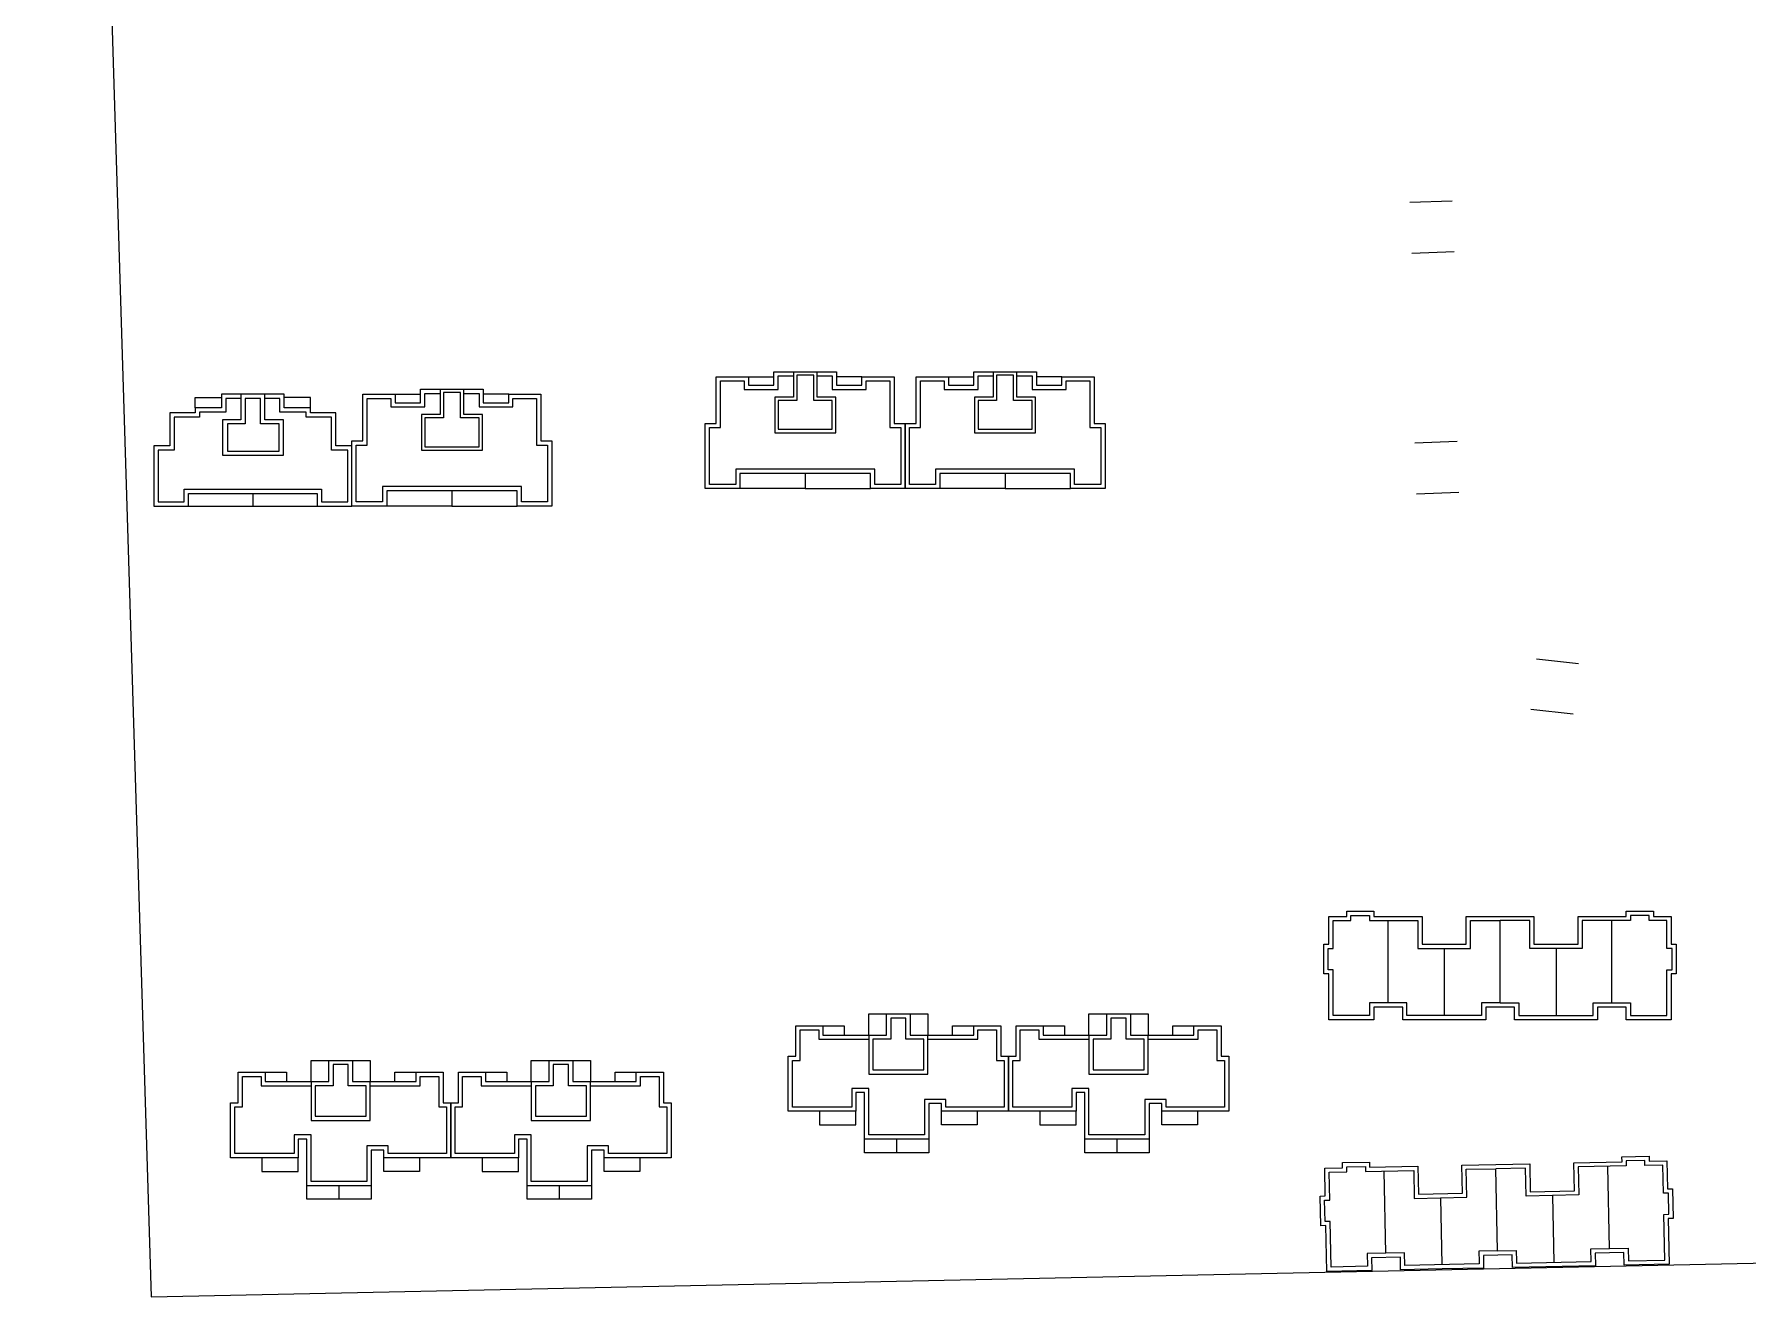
# Model space of a CAD drawing. Extents: x 208319 to 271319, y 1003 to 45500.
# Drawn here: x 211628 to 214055, y 7926 to 9714 of the extents above; entities that cross this region are included whole.
import ezdxf

# ---------------------------------------------------------------- set-up
doc = ezdxf.new("R2010")
doc.units = 0
doc.header["$LTSCALE"] = 1000
doc.header["$MEASUREMENT"] = 0
doc.layers.add('140', color=2, linetype='Continuous', lineweight=5)

msp = doc.modelspace()

# ---------------------------------------------------------------- linework, layer by layer
at = {"layer": '140', "color": 7}
for p, q in [((211628.4, 13292.4), (211794.2, 7925.7)), ((213636.9, 9477.7), (213576.9, 9475.5)), ((213639.6, 9405.7), (213579.6, 9403.5)), ((212594.4, 9162.8), (212594.4, 9228.8)), ((212594.4, 9228.8), (212640, 9228.8)), ((212637.6, 9228.8), (212640, 9228.8)), ((212640, 9228.8), (212640, 9216.8)), ((212640, 9228.8), (212676, 9228.8)), ((212676, 9216.8), (212676, 9236)), ((212676, 9236), (212764.8, 9236)), ((212682, 9210.8), (212682, 9230)), ((212682, 9230), (212703.6, 9230)), ((212703.6, 9236), (212703.6, 9200)), ((212708.4, 9231.2), (212708.4, 9195.2)), ((212732.4, 9231.2), (212708.4, 9231.2)), ((212732.4, 9195.2), (212732.4, 9231.2)), ((212737.2, 9200), (212737.2, 9236)), ((212737.2, 9230), (212758.8, 9230)), ((212758.8, 9230), (212758.8, 9210.8)), ((212764.8, 9236), (212764.8, 9216.8)), ((212800.8, 9228.8), (212764.8, 9228.8)), ((212800.8, 9216.8), (212800.8, 9228.8)), ((212800.8, 9228.8), (212846.4, 9228.8)), ((212846.4, 9228.8), (212846.4, 9162.8)), ((212877.6, 9162.8), (212877.6, 9228.8)), ((212877.6, 9228.8), (212923.2, 9228.8)), ((212920.8, 9228.8), (212923.2, 9228.8)), ((212923.2, 9228.8), (212923.2, 9216.8)), ((212923.2, 9228.8), (212959.2, 9228.8)), ((212959.2, 9216.8), (212959.2, 9236)), ((212959.2, 9236), (213048, 9236)), ((212965.2, 9210.8), (212965.2, 9230)), ((212965.2, 9230), (212986.8, 9230)), ((212986.8, 9236), (212986.8, 9200)), ((212991.6, 9231.2), (212991.6, 9195.2)), ((213015.6, 9231.2), (212991.6, 9231.2)), ((213015.6, 9195.2), (213015.6, 9231.2)), ((213020.4, 9200), (213020.4, 9236)), ((213020.4, 9230), (213042, 9230)), ((213042, 9230), (213042, 9210.8)), ((213048, 9236), (213048, 9216.8)), ((213084, 9228.8), (213048, 9228.8)), ((213084, 9216.8), (213084, 9228.8)), ((213084, 9228.8), (213129.6, 9228.8)), ((213129.6, 9228.8), (213129.6, 9162.8)), ((211856.4, 9184.8), (211856.4, 9199.2)), ((211856.4, 9199.2), (211893.6, 9199.2)), ((211893.6, 9204), (211893.6, 9184.8)), ((211982.4, 9204), (211893.6, 9204)), ((211921.2, 9204), (211921.2, 9169.2)), ((211954.8, 9168), (211954.8, 9204)), ((211982.4, 9184.8), (211982.4, 9204)), ((212019.6, 9199.2), (211982.4, 9199.2)), ((212019.6, 9184.8), (212019.6, 9199.2)), ((212094, 9138), (212094, 9204)), ((212094, 9204), (212139.6, 9204)), ((212137.2, 9204), (212139.6, 9204)), ((212139.6, 9204), (212139.6, 9192)), ((212139.6, 9204), (212175.6, 9204)), ((212175.6, 9192), (212175.6, 9211.2)), ((212175.6, 9211.2), (212264.4, 9211.2)), ((212181.6, 9186), (212181.6, 9205.2)), ((212181.6, 9205.2), (212203.2, 9205.2)), ((212203.2, 9211.2), (212203.2, 9175.2)), ((212208, 9206.4), (212208, 9170.4)), ((212232, 9206.4), (212208, 9206.4)), ((212232, 9170.4), (212232, 9206.4)), ((212236.8, 9175.2), (212236.8, 9211.2)), ((212236.8, 9205.2), (212258.4, 9205.2)), ((212258.4, 9205.2), (212258.4, 9186)), ((212264.4, 9211.2), (212264.4, 9192)), ((212300.4, 9204), (212264.4, 9204)), ((212300.4, 9192), (212300.4, 9204)), ((212300.4, 9204), (212346, 9204)), ((212346, 9204), (212346, 9138)), ((212600.4, 9156.8), (212600.4, 9222.8)), ((212600.4, 9222.8), (212634, 9222.8)), ((212634, 9222.8), (212634, 9210.8)), ((212634, 9210.8), (212682, 9210.8)), ((212640, 9216.8), (212676, 9216.8)), ((212703.6, 9200), (212677.2, 9200)), ((212677.2, 9200), (212677.2, 9149.6)), ((212763.6, 9200), (212737.2, 9200)), ((212758.8, 9210.8), (212806.8, 9210.8)), ((212763.6, 9149.6), (212763.6, 9200)), ((212764.8, 9216.8), (212800.8, 9216.8)), ((212806.8, 9210.8), (212806.8, 9222.8)), ((212806.8, 9222.8), (212840.4, 9222.8)), ((212840.4, 9222.8), (212840.4, 9156.8)), ((212883.6, 9156.8), (212883.6, 9222.8)), ((212883.6, 9222.8), (212917.2, 9222.8)), ((212917.2, 9222.8), (212917.2, 9210.8)), ((212917.2, 9210.8), (212965.2, 9210.8)), ((212923.2, 9216.8), (212959.2, 9216.8)), ((212986.8, 9200), (212960.4, 9200)), ((212960.4, 9200), (212960.4, 9149.6)), ((213046.8, 9200), (213020.4, 9200)), ((213042, 9210.8), (213090, 9210.8)), ((213046.8, 9149.6), (213046.8, 9200)), ((213048, 9216.8), (213084, 9216.8)), ((213090, 9210.8), (213090, 9222.8)), ((213090, 9222.8), (213123.6, 9222.8)), ((213123.6, 9222.8), (213123.6, 9156.8)), ((211856.4, 9177.6), (211820.4, 9177.6)), ((211820.4, 9177.6), (211820.4, 9130.8)), ((211893.6, 9184.8), (211856.4, 9184.8)), ((211856.4, 9184.8), (211856.4, 9177.6)), ((211899.7, 9178.8), (211862.5, 9178.8)), ((211862.5, 9178.8), (211862.5, 9171.6)), ((211921.2, 9198), (211899.7, 9198)), ((211899.7, 9198), (211899.7, 9178.8)), ((211927.3, 9198), (211927.3, 9162)), ((211948.8, 9198), (211927.3, 9198)), ((211948.8, 9162), (211948.8, 9198)), ((211976.4, 9198), (211954.8, 9198)), ((211976.4, 9178.8), (211976.4, 9198)), ((212013.6, 9178.8), (211976.4, 9178.8)), ((212019.6, 9184.8), (211982.4, 9184.8)), ((212013.6, 9171.6), (212013.6, 9178.8)), ((212019.6, 9177.6), (212019.6, 9184.8)), ((212055.6, 9177.6), (212019.6, 9177.6)), ((212055.6, 9130.8), (212055.6, 9177.6)), ((212100, 9132), (212100, 9198)), ((212100, 9198), (212133.6, 9198)), ((212133.6, 9198), (212133.6, 9186)), ((212133.6, 9186), (212181.6, 9186)), ((212139.6, 9192), (212175.6, 9192)), ((212203.2, 9175.2), (212176.8, 9175.2)), ((212176.8, 9175.2), (212176.8, 9124.8)), ((212263.2, 9175.2), (212236.8, 9175.2)), ((212258.4, 9186), (212306.4, 9186)), ((212263.2, 9124.8), (212263.2, 9175.2)), ((212264.4, 9192), (212300.4, 9192)), ((212306.4, 9186), (212306.4, 9198)), ((212306.4, 9198), (212340, 9198)), ((212340, 9198), (212340, 9132)), ((212708.4, 9195.2), (212682, 9195.2)), ((212682, 9195.2), (212682, 9154.4)), ((212758.8, 9195.2), (212732.4, 9195.2)), ((212758.8, 9154.4), (212758.8, 9195.2)), ((212991.6, 9195.2), (212965.2, 9195.2)), ((212965.2, 9195.2), (212965.2, 9154.4)), ((213042, 9195.2), (213015.6, 9195.2)), ((213042, 9154.4), (213042, 9195.2)), ((211862.5, 9171.6), (211826.5, 9171.6)), ((211826.5, 9171.6), (211826.5, 9124.8)), ((211896, 9168), (211894.8, 9168)), ((211894.8, 9168), (211894.8, 9118.8)), ((211921.2, 9168), (211896, 9168)), ((211927.3, 9162), (211902.1, 9162)), ((211902.1, 9162), (211902.1, 9123.6)), ((211921.2, 9169.2), (211921.2, 9168)), ((211975.2, 9162), (211948.8, 9162)), ((211956, 9168), (211954.8, 9168)), ((211981.2, 9168), (211956, 9168)), ((211975.2, 9123.6), (211975.2, 9162)), ((211981.2, 9166.8), (211981.2, 9168)), ((211981.2, 9117.6), (211981.2, 9166.8)), ((212049.6, 9171.6), (212013.6, 9171.6)), ((212049.6, 9124.8), (212049.6, 9171.6)), ((212208, 9170.4), (212181.6, 9170.4)), ((212181.6, 9170.4), (212181.6, 9129.6)), ((212258.4, 9170.4), (212232, 9170.4)), ((212258.4, 9129.6), (212258.4, 9170.4)), ((212578.8, 9070.4), (212578.8, 9162.8)), ((212578.8, 9162.8), (212594.4, 9162.8)), ((212584.8, 9076.4), (212584.8, 9156.8)), ((212584.8, 9156.8), (212600.4, 9156.8)), ((212677.2, 9150.8), (212677.2, 9149.6)), ((212682, 9154.4), (212758.8, 9154.4)), ((212840.4, 9156.8), (212856, 9156.8)), ((212846.4, 9162.8), (212862, 9162.8)), ((212856, 9156.8), (212856, 9076.4)), ((212862, 9070.4), (212862, 9162.8)), ((212862, 9162.8), (212877.6, 9162.8)), ((212862, 9162.8), (212862, 9070.4)), ((212868, 9076.4), (212868, 9156.8)), ((212868, 9156.8), (212883.6, 9156.8)), ((212960.4, 9150.8), (212960.4, 9149.6)), ((212965.2, 9154.4), (213042, 9154.4)), ((213123.6, 9156.8), (213139.2, 9156.8)), ((213129.6, 9162.8), (213145.2, 9162.8)), ((213139.2, 9156.8), (213139.2, 9076.4)), ((213145.2, 9162.8), (213145.2, 9070.4)), ((211820.4, 9130.8), (211797.6, 9130.8)), ((211797.6, 9130.8), (211797.6, 9045.6)), ((212078.4, 9130.8), (212055.6, 9130.8)), ((212078.4, 9045.6), (212078.4, 9138)), ((212078.4, 9138), (212094, 9138)), ((212078.4, 9045.6), (212078.4, 9130.8)), ((212084.4, 9051.6), (212084.4, 9132)), ((212084.4, 9132), (212100, 9132)), ((212176.8, 9126), (212176.8, 9124.8)), ((212181.6, 9129.6), (212258.4, 9129.6)), ((212340, 9132), (212355.6, 9132)), ((212346, 9138), (212361.6, 9138)), ((212355.6, 9132), (212355.6, 9051.6)), ((212361.6, 9138), (212361.6, 9045.6)), ((212677.2, 9149.6), (212763.6, 9149.6)), ((212762.4, 9149.6), (212763.6, 9149.6)), ((212960.4, 9149.6), (213046.8, 9149.6)), ((213045.6, 9149.6), (213046.8, 9149.6)), ((213643.7, 9136.9), (213583.8, 9134.7)), ((211826.5, 9124.8), (211803.7, 9124.8)), ((211803.7, 9124.8), (211803.7, 9051.6)), ((211894.8, 9118.8), (211894.8, 9117.6)), ((211894.8, 9117.6), (211980, 9117.6)), ((211902.1, 9123.6), (211975.2, 9123.6)), ((211980, 9117.6), (211981.2, 9117.6)), ((212072.4, 9124.8), (212049.6, 9124.8)), ((212072.4, 9051.6), (212072.4, 9124.8)), ((212176.8, 9124.8), (212263.2, 9124.8)), ((212262, 9124.8), (212263.2, 9124.8)), ((212720.4, 9098), (212622, 9098)), ((212622, 9098), (212622, 9076.4)), ((212720.4, 9092), (212628, 9092)), ((212628, 9092), (212628, 9070.4)), ((212818.8, 9098), (212720.4, 9098)), ((212812.8, 9092), (212720.4, 9092)), ((212720.4, 9092), (212720.4, 9070.4)), ((212812.8, 9070.4), (212812.8, 9092)), ((212818.8, 9076.4), (212818.8, 9098)), ((213003.6, 9098), (212905.2, 9098)), ((212905.2, 9098), (212905.2, 9076.4)), ((213003.6, 9092), (212911.2, 9092)), ((212911.2, 9092), (212911.2, 9070.4)), ((213102, 9098), (213003.6, 9098)), ((213096, 9092), (213003.6, 9092)), ((213003.6, 9092), (213003.6, 9070.4)), ((213096, 9070.4), (213096, 9092)), ((213102, 9076.4), (213102, 9098)), ((211840.8, 9051.6), (211840.8, 9069.6)), ((211840.8, 9069.6), (212035.3, 9069.6)), ((211846.8, 9045.6), (211846.8, 9063.6)), ((211846.8, 9063.6), (212029.2, 9063.6)), ((211938, 9063.6), (211938, 9045.6)), ((212029.2, 9063.6), (212029.2, 9045.6)), ((212035.3, 9069.6), (212035.3, 9051.6)), ((212220, 9073.2), (212121.6, 9073.2)), ((212121.6, 9073.2), (212121.6, 9051.6)), ((212220, 9067.2), (212127.6, 9067.2)), ((212127.6, 9067.2), (212127.6, 9045.6)), ((212318.4, 9073.2), (212220, 9073.2)), ((212312.4, 9067.2), (212220, 9067.2)), ((212220, 9067.2), (212220, 9045.6)), ((212312.4, 9045.6), (212312.4, 9067.2)), ((212318.4, 9051.6), (212318.4, 9073.2)), ((212628, 9070.4), (212578.8, 9070.4)), ((212622, 9076.4), (212584.8, 9076.4)), ((212720.4, 9070.4), (212628, 9070.4)), ((212720.4, 9070.4), (212812.8, 9070.4)), ((212862, 9070.4), (212812.8, 9070.4)), ((212856, 9076.4), (212818.8, 9076.4)), ((212911.2, 9070.4), (212862, 9070.4)), ((212905.2, 9076.4), (212868, 9076.4)), ((213003.6, 9070.4), (212911.2, 9070.4)), ((213003.6, 9070.4), (213096, 9070.4)), ((213145.2, 9070.4), (213096, 9070.4)), ((213139.2, 9076.4), (213102, 9076.4)), ((213646.4, 9064.9), (213586.4, 9062.7)), ((211797.6, 9045.6), (211846.8, 9045.6)), ((211803.7, 9051.6), (211840.8, 9051.6)), ((211846.8, 9045.6), (212029.2, 9045.6)), ((212029.2, 9045.6), (212078.4, 9045.6)), ((212035.3, 9051.6), (212072.4, 9051.6)), ((212127.6, 9045.6), (212078.4, 9045.6)), ((212121.6, 9051.6), (212084.4, 9051.6)), ((212220, 9045.6), (212127.6, 9045.6)), ((212220, 9045.6), (212312.4, 9045.6)), ((212361.6, 9045.6), (212312.4, 9045.6)), ((212355.6, 9051.6), (212318.4, 9051.6)), ((213815.8, 8822.4), (213756.2, 8829)), ((213808, 8750.9), (213748.3, 8757.4)), ((213487.5, 8464.5), (213487.5, 8471.7)), ((213487.5, 8471.7), (213525.9, 8471.7)), ((213525.9, 8471.7), (213525.9, 8464.5)), ((213883.5, 8464.5), (213883.5, 8471.7)), ((213883.5, 8471.7), (213921.9, 8471.7)), ((213921.9, 8471.7), (213921.9, 8464.5)), ((213462.3, 8424.9), (213462.3, 8464.5)), ((213462.3, 8464.5), (213487.5, 8464.5)), ((213468.3, 8418.9), (213468.3, 8458.5)), ((213468.3, 8458.5), (213493.5, 8458.5)), ((213493.5, 8458.5), (213493.5, 8465.7)), ((213493.5, 8465.7), (213519.9, 8465.7)), ((213519.9, 8465.7), (213519.9, 8458.5)), ((213519.9, 8458.5), (213588.3, 8458.5)), ((213525.9, 8464.5), (213594.3, 8464.5)), ((213546.3, 8342.1), (213546.3, 8458.5)), ((213588.3, 8458.5), (213588.3, 8418.9)), ((213594.3, 8464.5), (213594.3, 8424.9)), ((213656.7, 8424.9), (213656.7, 8464.5)), ((213656.7, 8464.5), (213752.7, 8464.5)), ((213662.7, 8418.9), (213662.7, 8458.5)), ((213662.7, 8458.5), (213704.7, 8458.5)), ((213704.7, 8342.1), (213704.7, 8458.5)), ((213704.7, 8342.1), (213704.7, 8458.5)), ((213704.7, 8342.1), (213704.7, 8458.5)), ((213704.7, 8342.1), (213704.7, 8458.5)), ((213746.7, 8458.5), (213704.7, 8458.5)), ((213746.7, 8418.9), (213746.7, 8458.5)), ((213752.7, 8464.5), (213752.7, 8424.9)), ((213815.1, 8424.9), (213815.1, 8464.5)), ((213815.1, 8464.5), (213883.5, 8464.5)), ((213889.5, 8458.5), (213821.1, 8458.5)), ((213821.1, 8458.5), (213821.1, 8418.9)), ((213863.1, 8342.1), (213863.1, 8458.5)), ((213915.9, 8465.7), (213889.5, 8465.7)), ((213889.5, 8465.7), (213889.5, 8458.5)), ((213915.9, 8458.5), (213915.9, 8465.7)), ((213941.1, 8458.5), (213915.9, 8458.5)), ((213921.9, 8464.5), (213947.1, 8464.5)), ((213941.1, 8418.9), (213941.1, 8458.5)), ((213947.1, 8464.5), (213947.1, 8424.9)), ((213455.1, 8382.9), (213455.1, 8424.9)), ((213455.1, 8424.9), (213462.3, 8424.9)), ((213594.3, 8424.9), (213656.7, 8424.9)), ((213752.7, 8424.9), (213815.1, 8424.9)), ((213947.1, 8424.9), (213954.3, 8424.9)), ((213954.3, 8424.9), (213954.3, 8382.9)), ((213461.1, 8388.9), (213461.1, 8418.9)), ((213461.1, 8418.9), (213468.3, 8418.9)), ((213588.3, 8418.9), (213662.7, 8418.9)), ((213625.5, 8418.9), (213625.5, 8324.1)), ((213625.5, 8418.9), (213625.5, 8324.1)), ((213821.1, 8418.9), (213746.7, 8418.9)), ((213783.9, 8418.9), (213783.9, 8324.1)), ((213783.9, 8418.9), (213783.9, 8324.1)), ((213948.3, 8418.9), (213941.1, 8418.9)), ((213948.3, 8388.9), (213948.3, 8418.9)), ((213462.3, 8382.9), (213455.1, 8382.9)), ((213468.3, 8388.9), (213461.1, 8388.9)), ((213462.3, 8318.1), (213462.3, 8382.9)), ((213468.3, 8324.1), (213468.3, 8388.9)), ((213941.1, 8324.1), (213941.1, 8388.9)), ((213941.1, 8388.9), (213948.3, 8388.9)), ((213954.3, 8382.9), (213947.1, 8382.9)), ((213947.1, 8382.9), (213947.1, 8318.1)), ((212810.3, 8296.4), (212810.3, 8326.4)), ((212810.3, 8326.4), (212835.5, 8326.4)), ((212835.5, 8296.4), (212835.5, 8326.4)), ((212835.5, 8326.4), (212869.1, 8326.4)), ((212869.1, 8326.4), (212869.1, 8296.4)), ((212869.1, 8326.4), (212894.3, 8326.4)), ((212894.3, 8326.4), (212894.3, 8296.4)), ((213122.3, 8296.4), (213122.3, 8326.4)), ((213122.3, 8326.4), (213147.5, 8326.4)), ((213147.5, 8296.4), (213147.5, 8326.4)), ((213147.5, 8326.4), (213181.1, 8326.4)), ((213181.1, 8326.4), (213181.1, 8296.4)), ((213181.1, 8326.4), (213206.3, 8326.4)), ((213206.3, 8326.4), (213206.3, 8296.4)), ((213572.7, 8342.1), (213519.9, 8342.1)), ((213519.9, 8342.1), (213519.9, 8324.1)), ((213566.7, 8336.1), (213525.9, 8336.1)), ((213525.9, 8336.1), (213525.9, 8318.1)), ((213566.7, 8318.1), (213566.7, 8336.1)), ((213572.7, 8324.1), (213572.7, 8342.1)), ((213704.7, 8342.1), (213678.3, 8342.1)), ((213678.3, 8342.1), (213678.3, 8327.1)), ((213678.3, 8327.1), (213678.3, 8324.1)), ((213725.1, 8336.1), (213684.3, 8336.1)), ((213684.3, 8336.1), (213684.3, 8318.1)), ((213704.7, 8342.1), (213731.1, 8342.1)), ((213725.1, 8318.1), (213725.1, 8336.1)), ((213731.1, 8342.1), (213731.1, 8327.1)), ((213731.1, 8327.1), (213731.1, 8324.1)), ((213836.7, 8324.1), (213836.7, 8342.1)), ((213836.7, 8342.1), (213889.5, 8342.1)), ((213883.5, 8336.1), (213842.7, 8336.1)), ((213842.7, 8336.1), (213842.7, 8318.1)), ((213883.5, 8318.1), (213883.5, 8336.1)), ((213889.5, 8342.1), (213889.5, 8324.1)), ((212707.1, 8309.6), (212745.5, 8309.6)), ((212707.1, 8266.4), (212707.1, 8309.6)), ((212713.1, 8260.4), (212713.1, 8303.6)), ((212713.1, 8303.6), (212739.5, 8303.6)), ((212739.5, 8303.6), (212739.5, 8290.4)), ((212745.5, 8309.6), (212745.5, 8296.4)), ((212745.5, 8309.6), (212775.5, 8309.6)), ((212775.5, 8309.6), (212775.5, 8296.4)), ((212863.1, 8320.4), (212841.5, 8320.4)), ((212841.5, 8320.4), (212841.5, 8290.4)), ((212863.1, 8290.4), (212863.1, 8320.4)), ((212929.1, 8296.4), (212929.1, 8309.6)), ((212929.1, 8309.6), (212959.1, 8309.6)), ((212959.1, 8296.4), (212959.1, 8309.6)), ((212959.1, 8309.6), (212997.5, 8309.6)), ((212965.1, 8290.4), (212965.1, 8303.6)), ((212965.1, 8303.6), (212991.5, 8303.6)), ((212991.5, 8303.6), (212991.5, 8260.4)), ((212997.5, 8309.6), (212997.5, 8266.4)), ((213019.1, 8309.6), (213057.5, 8309.6)), ((213019.1, 8266.4), (213019.1, 8309.6)), ((213025.1, 8260.4), (213025.1, 8303.6)), ((213025.1, 8303.6), (213051.5, 8303.6)), ((213051.5, 8303.6), (213051.5, 8290.4)), ((213057.5, 8309.6), (213057.5, 8296.4)), ((213057.5, 8309.6), (213087.5, 8309.6)), ((213087.5, 8309.6), (213087.5, 8296.4)), ((213175.1, 8320.4), (213153.5, 8320.4)), ((213153.5, 8320.4), (213153.5, 8290.4)), ((213175.1, 8290.4), (213175.1, 8320.4)), ((213241.1, 8296.4), (213241.1, 8309.6)), ((213241.1, 8309.6), (213271.1, 8309.6)), ((213271.1, 8296.4), (213271.1, 8309.6)), ((213271.1, 8309.6), (213309.5, 8309.6)), ((213277.1, 8290.4), (213277.1, 8303.6)), ((213277.1, 8303.6), (213303.5, 8303.6)), ((213303.5, 8303.6), (213303.5, 8260.4)), ((213309.5, 8309.6), (213309.5, 8266.4)), ((213525.9, 8318.1), (213462.3, 8318.1)), ((213519.9, 8324.1), (213468.3, 8324.1)), ((213625.5, 8318.1), (213566.7, 8318.1)), ((213678.3, 8324.1), (213572.7, 8324.1)), ((213684.3, 8318.1), (213625.5, 8318.1)), ((213842.7, 8318.1), (213725.1, 8318.1)), ((213731.1, 8324.1), (213836.7, 8324.1)), ((213947.1, 8318.1), (213883.5, 8318.1)), ((213889.5, 8324.1), (213941.1, 8324.1)), ((212739.5, 8290.4), (212810.3, 8290.4)), ((212745.5, 8296.4), (212835.5, 8296.4)), ((212810.3, 8296.4), (212810.3, 8241.2)), ((212816.3, 8290.4), (212816.3, 8247.2)), ((212841.5, 8290.4), (212816.3, 8290.4)), ((212888.3, 8290.4), (212863.1, 8290.4)), ((212869.1, 8296.4), (212959.1, 8296.4)), ((212888.3, 8247.2), (212888.3, 8290.4)), ((212894.3, 8241.2), (212894.3, 8296.4)), ((212894.3, 8290.4), (212965.1, 8290.4)), ((213051.5, 8290.4), (213122.3, 8290.4)), ((213057.5, 8296.4), (213147.5, 8296.4)), ((213122.3, 8296.4), (213122.3, 8241.2)), ((213128.3, 8290.4), (213128.3, 8247.2)), ((213153.5, 8290.4), (213128.3, 8290.4)), ((213200.3, 8290.4), (213175.1, 8290.4)), ((213181.1, 8296.4), (213271.1, 8296.4)), ((213200.3, 8247.2), (213200.3, 8290.4)), ((213206.3, 8241.2), (213206.3, 8296.4)), ((213206.3, 8290.4), (213277.1, 8290.4)), ((212020.4, 8230.5), (212020.4, 8260.5)), ((212020.4, 8260.5), (212045.6, 8260.5)), ((212045.6, 8230.5), (212045.6, 8260.5)), ((212045.6, 8260.5), (212079.2, 8260.5)), ((212073.2, 8254.5), (212051.6, 8254.5)), ((212051.6, 8254.5), (212051.6, 8224.5)), ((212073.2, 8224.5), (212073.2, 8254.5)), ((212079.2, 8260.5), (212079.2, 8230.5)), ((212079.2, 8260.5), (212104.4, 8260.5)), ((212104.4, 8260.5), (212104.4, 8230.5)), ((212332.4, 8230.5), (212332.4, 8260.5)), ((212332.4, 8260.5), (212357.6, 8260.5)), ((212357.6, 8230.5), (212357.6, 8260.5)), ((212357.6, 8260.5), (212391.2, 8260.5)), ((212385.2, 8254.5), (212363.6, 8254.5)), ((212363.6, 8254.5), (212363.6, 8224.5)), ((212385.2, 8224.5), (212385.2, 8254.5)), ((212391.2, 8260.5), (212391.2, 8230.5)), ((212391.2, 8260.5), (212416.4, 8260.5)), ((212416.4, 8260.5), (212416.4, 8230.5)), ((212696.3, 8188.4), (212696.3, 8266.4)), ((212696.3, 8266.4), (212707.1, 8266.4)), ((212702.3, 8194.4), (212702.3, 8260.4)), ((212702.3, 8260.4), (212713.1, 8260.4)), ((212991.5, 8260.4), (213002.3, 8260.4)), ((212997.5, 8266.4), (213008.3, 8266.4)), ((213002.3, 8260.4), (213002.3, 8194.4)), ((213008.3, 8188.4), (213008.3, 8266.4)), ((213008.3, 8266.4), (213019.1, 8266.4)), ((213008.3, 8266.4), (213008.3, 8188.4)), ((213014.3, 8194.4), (213014.3, 8260.4)), ((213014.3, 8260.4), (213025.1, 8260.4)), ((213303.5, 8260.4), (213314.3, 8260.4)), ((213309.5, 8266.4), (213320.3, 8266.4)), ((213314.3, 8260.4), (213314.3, 8194.4)), ((213320.3, 8266.4), (213320.3, 8188.4)), ((211917.2, 8243.7), (211955.6, 8243.7)), ((211917.2, 8200.5), (211917.2, 8243.7)), ((211923.2, 8194.5), (211923.2, 8237.7)), ((211923.2, 8237.7), (211949.6, 8237.7)), ((211949.6, 8237.7), (211949.6, 8224.5)), ((211955.6, 8243.7), (211955.6, 8230.5)), ((211955.6, 8243.7), (211985.6, 8243.7)), ((211955.6, 8230.5), (212045.6, 8230.5)), ((211985.6, 8243.7), (211985.6, 8230.5)), ((212020.4, 8230.5), (212020.4, 8175.3)), ((212079.2, 8230.5), (212169.2, 8230.5)), ((212104.4, 8175.3), (212104.4, 8230.5)), ((212139.2, 8230.5), (212139.2, 8243.7)), ((212139.2, 8243.7), (212169.2, 8243.7)), ((212169.2, 8230.5), (212169.2, 8243.7)), ((212169.2, 8243.7), (212207.6, 8243.7)), ((212175.2, 8224.5), (212175.2, 8237.7)), ((212175.2, 8237.7), (212201.6, 8237.7)), ((212201.6, 8237.7), (212201.6, 8194.5)), ((212207.6, 8243.7), (212207.6, 8200.5)), ((212229.2, 8243.7), (212267.6, 8243.7)), ((212229.2, 8200.5), (212229.2, 8243.7)), ((212235.2, 8194.5), (212235.2, 8237.7)), ((212235.2, 8237.7), (212261.6, 8237.7)), ((212261.6, 8237.7), (212261.6, 8224.5)), ((212267.6, 8243.7), (212267.6, 8230.5)), ((212267.6, 8243.7), (212297.6, 8243.7)), ((212267.6, 8230.5), (212357.6, 8230.5)), ((212297.6, 8243.7), (212297.6, 8230.5)), ((212332.4, 8230.5), (212332.4, 8175.3)), ((212391.2, 8230.5), (212481.2, 8230.5)), ((212416.4, 8175.3), (212416.4, 8230.5)), ((212451.2, 8230.5), (212451.2, 8243.7)), ((212451.2, 8243.7), (212481.2, 8243.7)), ((212481.2, 8230.5), (212481.2, 8243.7)), ((212481.2, 8243.7), (212519.6, 8243.7)), ((212487.2, 8224.5), (212487.2, 8237.7)), ((212487.2, 8237.7), (212513.6, 8237.7)), ((212513.6, 8237.7), (212513.6, 8194.5)), ((212519.6, 8243.7), (212519.6, 8200.5)), ((212810.3, 8241.2), (212894.3, 8241.2)), ((212816.3, 8247.2), (212888.3, 8247.2)), ((213122.3, 8241.2), (213206.3, 8241.2)), ((213128.3, 8247.2), (213200.3, 8247.2)), ((211949.6, 8224.5), (212020.4, 8224.5)), ((212026.4, 8224.5), (212026.4, 8181.3)), ((212051.6, 8224.5), (212026.4, 8224.5)), ((212098.4, 8224.5), (212073.2, 8224.5)), ((212098.4, 8181.3), (212098.4, 8224.5)), ((212104.4, 8224.5), (212175.2, 8224.5)), ((212261.6, 8224.5), (212332.4, 8224.5)), ((212338.4, 8224.5), (212338.4, 8181.3)), ((212363.6, 8224.5), (212338.4, 8224.5)), ((212410.4, 8224.5), (212385.2, 8224.5)), ((212410.4, 8181.3), (212410.4, 8224.5)), ((212416.4, 8224.5), (212487.2, 8224.5)), ((212810.3, 8220.8), (212786.3, 8220.8)), ((212786.3, 8220.8), (212786.3, 8194.4)), ((212804.3, 8214.8), (212792.3, 8214.8)), ((212792.3, 8214.8), (212792.3, 8188.4)), ((212804.3, 8148.8), (212804.3, 8214.8)), ((212810.3, 8154.8), (212810.3, 8220.8)), ((212919.5, 8205.2), (212889.5, 8205.2)), ((212889.5, 8205.2), (212889.5, 8154.8)), ((212919.5, 8194.4), (212919.5, 8205.2)), ((213122.3, 8220.8), (213098.3, 8220.8)), ((213098.3, 8220.8), (213098.3, 8194.4)), ((213116.3, 8214.8), (213104.3, 8214.8)), ((213104.3, 8214.8), (213104.3, 8188.4)), ((213116.3, 8148.8), (213116.3, 8214.8)), ((213122.3, 8154.8), (213122.3, 8220.8)), ((213231.5, 8205.2), (213201.5, 8205.2)), ((213201.5, 8205.2), (213201.5, 8154.8)), ((213231.5, 8194.4), (213231.5, 8205.2)), ((211906.4, 8122.5), (211906.4, 8200.5)), ((211906.4, 8200.5), (211917.2, 8200.5)), ((211912.4, 8128.5), (211912.4, 8194.5)), ((211912.4, 8194.5), (211923.2, 8194.5)), ((212026.4, 8181.3), (212098.4, 8181.3)), ((212201.6, 8194.5), (212212.4, 8194.5)), ((212207.6, 8200.5), (212218.4, 8200.5)), ((212212.4, 8194.5), (212212.4, 8128.5)), ((212218.4, 8122.5), (212218.4, 8200.5)), ((212218.4, 8200.5), (212229.2, 8200.5)), ((212218.4, 8200.5), (212218.4, 8122.5)), ((212224.4, 8128.5), (212224.4, 8194.5)), ((212224.4, 8194.5), (212235.2, 8194.5)), ((212338.4, 8181.3), (212410.4, 8181.3)), ((212513.6, 8194.5), (212524.4, 8194.5)), ((212519.6, 8200.5), (212530.4, 8200.5)), ((212524.4, 8194.5), (212524.4, 8128.5)), ((212530.4, 8200.5), (212530.4, 8122.5)), ((212792.3, 8188.4), (212696.3, 8188.4)), ((212786.3, 8194.4), (212702.3, 8194.4)), ((212740.7, 8188.4), (212740.7, 8169.2)), ((212792.3, 8169.2), (212792.3, 8188.4)), ((212913.5, 8199.2), (212895.5, 8199.2)), ((212895.5, 8199.2), (212895.5, 8148.8)), ((212913.5, 8188.4), (212913.5, 8199.2)), ((213008.3, 8188.4), (212913.5, 8188.4)), ((212913.5, 8169.2), (212913.5, 8188.4)), ((213002.3, 8194.4), (212919.5, 8194.4)), ((212963.9, 8188.4), (212963.9, 8169.2)), ((213104.3, 8188.4), (213008.3, 8188.4)), ((213098.3, 8194.4), (213014.3, 8194.4)), ((213052.7, 8188.4), (213052.7, 8169.2)), ((213104.3, 8169.2), (213104.3, 8188.4)), ((213225.5, 8199.2), (213207.5, 8199.2)), ((213207.5, 8199.2), (213207.5, 8148.8)), ((213225.5, 8188.4), (213225.5, 8199.2)), ((213320.3, 8188.4), (213225.5, 8188.4)), ((213225.5, 8169.2), (213225.5, 8188.4)), ((213314.3, 8194.4), (213231.5, 8194.4)), ((213275.9, 8188.4), (213275.9, 8169.2)), ((212020.4, 8175.3), (212104.4, 8175.3)), ((212332.4, 8175.3), (212416.4, 8175.3)), ((212740.7, 8169.2), (212792.3, 8169.2)), ((212963.9, 8169.2), (212913.5, 8169.2)), ((213052.7, 8169.2), (213104.3, 8169.2)), ((213275.9, 8169.2), (213225.5, 8169.2)), ((212020.4, 8154.9), (211996.4, 8154.9)), ((211996.4, 8154.9), (211996.4, 8128.5)), ((212014.4, 8148.9), (212002.4, 8148.9)), ((212002.4, 8148.9), (212002.4, 8122.5)), ((212014.4, 8082.9), (212014.4, 8148.9)), ((212020.4, 8088.9), (212020.4, 8154.9)), ((212129.6, 8139.3), (212099.6, 8139.3)), ((212099.6, 8139.3), (212099.6, 8088.9)), ((212123.6, 8133.3), (212105.6, 8133.3)), ((212105.6, 8133.3), (212105.6, 8082.9)), ((212123.6, 8122.5), (212123.6, 8133.3)), ((212129.6, 8128.5), (212129.6, 8139.3)), ((212332.4, 8154.9), (212308.4, 8154.9)), ((212308.4, 8154.9), (212308.4, 8128.5)), ((212326.4, 8148.9), (212314.4, 8148.9)), ((212314.4, 8148.9), (212314.4, 8122.5)), ((212326.4, 8082.9), (212326.4, 8148.9)), ((212332.4, 8088.9), (212332.4, 8154.9)), ((212441.6, 8139.3), (212411.6, 8139.3)), ((212411.6, 8139.3), (212411.6, 8088.9)), ((212435.6, 8133.3), (212417.6, 8133.3)), ((212417.6, 8133.3), (212417.6, 8082.9)), ((212435.6, 8122.5), (212435.6, 8133.3)), ((212441.6, 8128.5), (212441.6, 8139.3)), ((212895.5, 8148.8), (212804.3, 8148.8)), ((212804.3, 8129.6), (212804.3, 8148.8)), ((212889.5, 8154.8), (212810.3, 8154.8)), ((212849.9, 8148.8), (212849.9, 8129.6)), ((212895.5, 8148.8), (212895.5, 8129.6)), ((213207.5, 8148.8), (213116.3, 8148.8)), ((213116.3, 8129.6), (213116.3, 8148.8)), ((213201.5, 8154.8), (213122.3, 8154.8)), ((213161.9, 8148.8), (213161.9, 8129.6)), ((213207.5, 8148.8), (213207.5, 8129.6)), ((212002.4, 8122.5), (211906.4, 8122.5)), ((211996.4, 8128.5), (211912.4, 8128.5)), ((211950.8, 8122.5), (211950.8, 8103.3)), ((212002.4, 8103.3), (212002.4, 8122.5)), ((212218.4, 8122.5), (212123.6, 8122.5)), ((212123.6, 8103.3), (212123.6, 8122.5)), ((212212.4, 8128.5), (212129.6, 8128.5)), ((212174, 8122.5), (212174, 8103.3)), ((212314.4, 8122.5), (212218.4, 8122.5)), ((212308.4, 8128.5), (212224.4, 8128.5)), ((212262.8, 8122.5), (212262.8, 8103.3)), ((212314.4, 8103.3), (212314.4, 8122.5)), ((212530.4, 8122.5), (212435.6, 8122.5)), ((212435.6, 8103.3), (212435.6, 8122.5)), ((212524.4, 8128.5), (212441.6, 8128.5)), ((212486, 8122.5), (212486, 8103.3)), ((212895.5, 8129.6), (212804.3, 8129.6)), ((213207.5, 8129.6), (213116.3, 8129.6)), ((213456.3, 8108), (213481.5, 8108.5)), ((213457.1, 8068.4), (213456.3, 8108)), ((213481.4, 8115.7), (213519.7, 8116.5)), ((213481.5, 8108.5), (213481.4, 8115.7)), ((213487.5, 8109.8), (213513.9, 8110.4)), ((213487.6, 8102.6), (213487.5, 8109.8)), ((213513.9, 8110.4), (213514, 8103.2)), ((213519.7, 8116.5), (213519.9, 8109.3)), ((213519.9, 8109.3), (213588.3, 8110.7)), ((213588.3, 8110.7), (213589.1, 8071.1)), ((213650.7, 8112), (213746.7, 8114.1)), ((213651.5, 8072.5), (213650.7, 8112)), ((213656.8, 8106.2), (213698.8, 8107.1)), ((213740.8, 8107.9), (213698.8, 8107.1)), ((213701.2, 7990.7), (213698.8, 8107.1)), ((213701.2, 7990.7), (213698.8, 8107.1)), ((213701.2, 7990.7), (213698.8, 8107.1)), ((213701.2, 7990.7), (213698.8, 8107.1)), ((213741.6, 8068.3), (213740.8, 8107.9)), ((213746.7, 8114.1), (213747.5, 8074.5)), ((213809, 8115.4), (213877.4, 8116.8)), ((213809.9, 8075.8), (213809, 8115.4)), ((213883.5, 8110.9), (213815.2, 8109.5)), ((213815.2, 8109.5), (213816, 8069.9)), ((213859.6, 7994), (213857.2, 8110.4)), ((213877.3, 8124), (213915.7, 8124.8)), ((213877.4, 8116.8), (213877.3, 8124)), ((213909.8, 8118.7), (213883.4, 8118.1)), ((213883.4, 8118.1), (213883.5, 8110.9)), ((213909.9, 8111.5), (213909.8, 8118.7)), ((213935.1, 8112), (213909.9, 8111.5)), ((213915.7, 8124.8), (213915.8, 8117.6)), ((213915.8, 8117.6), (213941, 8118.1)), ((213936, 8072.4), (213935.1, 8112)), ((213941, 8118.1), (213941.8, 8078.6)), ((211950.8, 8103.3), (212002.4, 8103.3)), ((212105.6, 8082.9), (212014.4, 8082.9)), ((212014.4, 8063.7), (212014.4, 8082.9)), ((212099.6, 8088.9), (212020.4, 8088.9)), ((212060, 8082.9), (212060, 8063.7)), ((212105.6, 8082.9), (212105.6, 8063.7)), ((212174, 8103.3), (212123.6, 8103.3)), ((212262.8, 8103.3), (212314.4, 8103.3)), ((212417.6, 8082.9), (212326.4, 8082.9)), ((212326.4, 8063.7), (212326.4, 8082.9)), ((212411.6, 8088.9), (212332.4, 8088.9)), ((212372, 8082.9), (212372, 8063.7)), ((212417.6, 8082.9), (212417.6, 8063.7)), ((212486, 8103.3), (212435.6, 8103.3)), ((213462.4, 8102.1), (213487.6, 8102.6)), ((213463.3, 8062.5), (213462.4, 8102.1)), ((213514, 8103.2), (213582.4, 8104.6)), ((213542.9, 7987.4), (213540.4, 8103.7)), ((213582.4, 8104.6), (213583.2, 8065)), ((213657.6, 8066.6), (213656.8, 8106.2)), ((212105.6, 8063.7), (212014.4, 8063.7)), ((212417.6, 8063.7), (212326.4, 8063.7)), ((213449.9, 8068.2), (213457.1, 8068.4)), ((213450.8, 8026.2), (213449.9, 8068.2)), ((213456.1, 8062.4), (213463.3, 8062.5)), ((213456.7, 8032.4), (213456.1, 8062.4)), ((213583.2, 8065), (213657.6, 8066.6)), ((213589.1, 8071.1), (213651.5, 8072.5)), ((213620.4, 8065.8), (213622.4, 7971)), ((213620.4, 8065.8), (213622.4, 7971)), ((213816, 8069.9), (213741.6, 8068.3)), ((213747.5, 8074.5), (213809.9, 8075.8)), ((213778.8, 8069.1), (213780.8, 7974.3)), ((213778.8, 8069.1), (213780.8, 7974.3)), ((213943.2, 8072.6), (213936, 8072.4)), ((213941.8, 8078.6), (213949, 8078.7)), ((213943.8, 8042.6), (213943.2, 8072.6)), ((213949, 8078.7), (213949.9, 8036.7)), ((213936.6, 8042.4), (213943.8, 8042.6)), ((213938, 7977.6), (213936.6, 8042.4)), ((213949.9, 8036.7), (213942.7, 8036.6)), ((213942.7, 8036.6), (213944.1, 7971.8)), ((211794.2, 7925.7), (216834.3, 8031.5)), ((213458, 8026.4), (213450.8, 8026.2)), ((213463.9, 8032.5), (213456.7, 8032.4)), ((213459.4, 7961.6), (213458, 8026.4)), ((213465.3, 7967.7), (213463.9, 8032.5)), ((213569.3, 7987.9), (213516.5, 7986.8)), ((213516.5, 7986.8), (213516.8, 7968.8)), ((213569.6, 7969.9), (213569.3, 7987.9)), ((213701.2, 7990.7), (213674.8, 7990.1)), ((213674.8, 7990.1), (213675.2, 7975.1)), ((213721.8, 7985.1), (213681, 7984.3)), ((213701.2, 7990.7), (213727.6, 7991.2)), ((213722.1, 7967.1), (213721.8, 7985.1)), ((213727.6, 7991.2), (213727.9, 7976.2)), ((213833.2, 7993.5), (213886, 7994.6)), ((213833.6, 7975.5), (213833.2, 7993.5)), ((213880.1, 7988.4), (213839.3, 7987.6)), ((213839.3, 7987.6), (213839.7, 7969.6)), ((213880.5, 7970.4), (213880.1, 7988.4)), ((213886, 7994.6), (213886.4, 7976.6)), ((213523, 7962.9), (213459.4, 7961.6)), ((213516.8, 7968.8), (213465.3, 7967.7)), ((213563.4, 7981.8), (213522.6, 7980.9)), ((213522.6, 7980.9), (213523, 7962.9)), ((213563.8, 7963.8), (213563.4, 7981.8)), ((213622.6, 7965), (213563.8, 7963.8)), ((213675.2, 7972.1), (213569.6, 7969.9)), ((213681.3, 7966.3), (213622.6, 7965)), ((213675.2, 7975.1), (213675.2, 7972.1)), ((213681, 7984.3), (213681.3, 7966.3)), ((213839.7, 7969.6), (213722.1, 7967.1)), ((213727.9, 7976.2), (213728, 7973.2)), ((213728, 7973.2), (213833.6, 7975.5)), ((213944.1, 7971.8), (213880.5, 7970.4)), ((213886.4, 7976.6), (213938, 7977.6))]:
    msp.add_line(p, q, dxfattribs=at)

doc.saveas('drawing.dxf')
